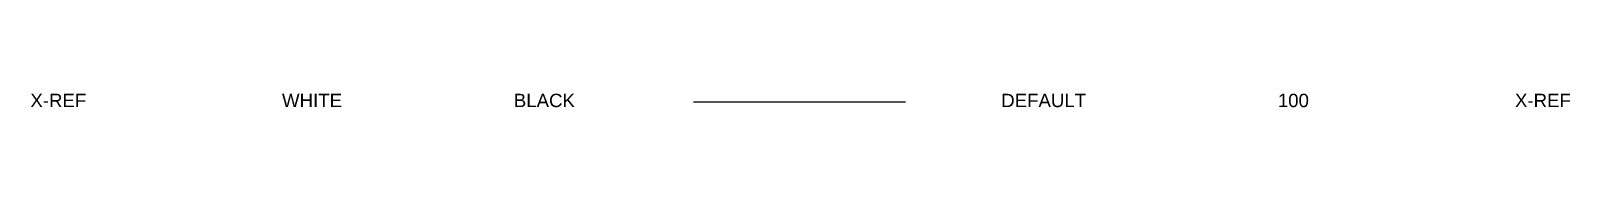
# Model space of a CAD drawing. Extents: x -17.1 to -2.8, y -43.5 to -0.2.
# Drawn here: x -17.07 to -5.53, y -43.54 to -43.44 of the extents above.
import ezdxf
from ezdxf.enums import TextEntityAlignment as Align

# ---------------------------------------------------------------- set-up
doc = ezdxf.new("R2010")
doc.units = 0
doc.header["$MEASUREMENT"] = 0
doc.layers.add('X-REF', color=7, linetype='Continuous')
doc.styles.add('NEI-A', font='arial.ttf')

msp = doc.modelspace()

# ---------------------------------------------------------------- linework, layer by layer
at = {"layer": 'X-REF'}
msp.add_lwpolyline([(-12.098, -43.498), (-10.508, -43.498)], dxfattribs=at)

# ---------------------------------------------------------------- texts
at = {"layer": 'X-REF', "style": 'NEI-A'}
for s, p in [('X-REF', (-16.86, -43.488)), ('WHITE', (-14.958, -43.488)), ('BLACK', (-13.216, -43.488)), ('DEFAULT', (-9.473, -43.488)), ('100', (-7.601, -43.488))]:
    msp.add_text(s, height=0.1, dxfattribs=at).set_placement(p, align=Align.MIDDLE_CENTER)
at = {"layer": 'X-REF', "insert": (-5.73, -43.488), "char_height": 0.1, "attachment_point": 5, "style": 'NEI-A'}
msp.add_mtext('X-REF', dxfattribs=at)

doc.saveas('drawing.dxf')
